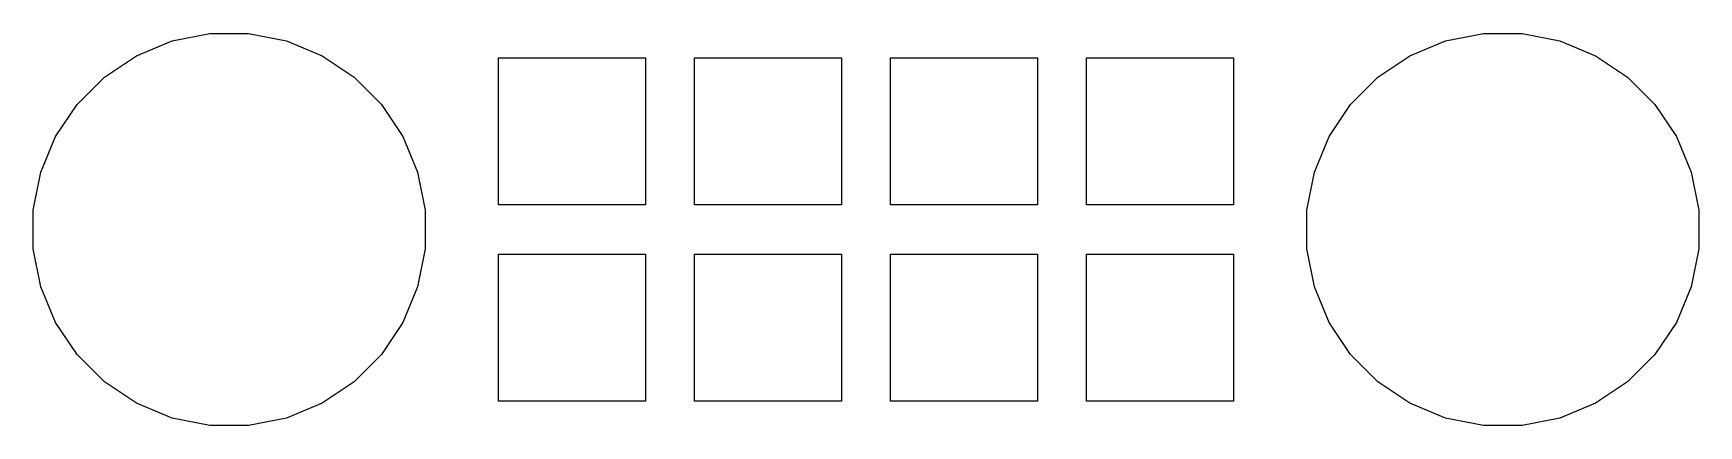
# Model space of a CAD drawing. Extents: x -1.3 to 94.4, y -81.8 to 12.8.
# Drawn here: x 47 to 64, y 7.7 to 11.7 of the extents above; entities that cross this region are included whole.
import ezdxf

# ---------------------------------------------------------------- set-up
doc = ezdxf.new("R2010")
doc.units = 0
doc.layers.add('BLACK', color=7, linetype='CONTINUOUS')

msp = doc.modelspace()

# ---------------------------------------------------------------- linework, layer by layer
at = {"layer": 'BLACK', "linetype": 'CONTINUOUS'}
for p, q in [((48.0527, 11.4723), (48.4167, 11.623)), ((48.4167, 11.623), (48.8031, 11.6999)), ((48.8031, 11.6999), (49.1971, 11.6999)), ((49.1971, 11.6999), (49.5835, 11.623)), ((49.5835, 11.623), (49.9474, 11.4723)), ((61.0527, 11.4723), (61.4167, 11.6231)), ((61.4167, 11.6231), (61.8031, 11.6999)), ((61.8031, 11.6999), (62.1971, 11.6999)), ((62.1971, 11.6999), (62.5834, 11.6231)), ((62.5834, 11.6231), (62.9474, 11.4723)), ((47.7252, 11.2534), (48.0527, 11.4723)), ((49.9474, 11.4723), (50.275, 11.2534)), ((51.7499, 9.94996), (51.7499, 11.45)), ((51.7499, 11.45), (53.2499, 11.45)), ((53.2499, 11.45), (53.2499, 9.94996)), ((53.75, 9.94993), (53.75, 11.4499)), ((53.75, 11.4499), (55.25, 11.4499)), ((55.25, 11.4499), (55.25, 9.94993)), ((55.7501, 9.95005), (55.7501, 11.45)), ((55.7501, 11.45), (57.2501, 11.45)), ((57.2501, 11.45), (57.2501, 9.95005)), ((57.75, 9.94994), (57.75, 11.4499)), ((57.75, 11.4499), (59.25, 11.4499)), ((59.25, 11.4499), (59.25, 9.94994)), ((60.7251, 11.2534), (61.0527, 11.4723)), ((62.9474, 11.4723), (63.275, 11.2534)), ((47.4466, 10.9748), (47.7252, 11.2534)), ((50.275, 11.2534), (50.5536, 10.9748)), ((60.4466, 10.9748), (60.7251, 11.2534)), ((63.275, 11.2534), (63.5536, 10.9748)), ((47.2277, 10.6472), (47.4466, 10.9748)), ((50.5536, 10.9748), (50.7725, 10.6472)), ((60.2277, 10.6473), (60.4466, 10.9748)), ((63.5536, 10.9748), (63.7724, 10.6473)), ((47.0769, 10.2833), (47.2277, 10.6472)), ((50.7725, 10.6472), (50.9232, 10.2833)), ((60.0769, 10.2833), (60.2277, 10.6473)), ((63.7724, 10.6473), (63.9232, 10.2833)), ((47.0001, 9.89687), (47.0769, 10.2833)), ((50.9232, 10.2833), (51.0001, 9.89687)), ((60.0001, 9.8969), (60.0769, 10.2833)), ((63.9232, 10.2833), (64.0001, 9.8969)), ((47.0001, 9.50291), (47.0001, 9.89687)), ((51.0001, 9.89687), (51.0001, 9.50291)), ((53.2499, 9.94996), (51.7499, 9.94996)), ((55.25, 9.94993), (53.75, 9.94993)), ((57.2501, 9.95005), (55.7501, 9.95005)), ((59.25, 9.94994), (57.75, 9.94994)), ((60.0001, 9.50294), (60.0001, 9.8969)), ((64.0001, 9.8969), (64.0001, 9.50294)), ((47.0769, 9.11651), (47.0001, 9.50291)), ((51.0001, 9.50291), (50.9232, 9.11651)), ((51.75, 7.95), (51.75, 9.45)), ((51.75, 9.45), (53.25, 9.45)), ((53.25, 9.45), (53.25, 7.95)), ((53.75, 7.95006), (53.75, 9.45006)), ((53.75, 9.45006), (55.25, 9.45006)), ((55.25, 9.45006), (55.25, 7.95006)), ((55.75, 7.95004), (55.75, 9.45004)), ((55.75, 9.45004), (57.25, 9.45004)), ((57.25, 9.45004), (57.25, 7.95004)), ((57.75, 7.95008), (57.75, 9.45008)), ((57.75, 9.45008), (59.25, 9.45008)), ((59.25, 9.45008), (59.25, 7.95008)), ((60.0769, 9.11654), (60.0001, 9.50294)), ((64.0001, 9.50294), (63.9232, 9.11654)), ((47.2277, 8.75253), (47.0769, 9.11651)), ((50.9232, 9.11651), (50.7725, 8.75253)), ((60.2277, 8.75256), (60.0769, 9.11654)), ((63.9232, 9.11654), (63.7724, 8.75256)), ((47.4466, 8.42496), (47.2277, 8.75253)), ((50.7725, 8.75253), (50.5536, 8.42496)), ((60.4466, 8.42499), (60.2277, 8.75256)), ((63.7724, 8.75256), (63.5536, 8.42499)), ((47.7252, 8.14639), (47.4466, 8.42496)), ((50.5536, 8.42496), (50.275, 8.14639)), ((60.7251, 8.14642), (60.4466, 8.42499)), ((63.5536, 8.42499), (63.275, 8.14642)), ((48.0527, 7.92751), (47.7252, 8.14639)), ((50.275, 8.14639), (49.9474, 7.92751)), ((61.0527, 7.92754), (60.7251, 8.14642)), ((63.275, 8.14642), (62.9474, 7.92754)), ((48.4167, 7.77675), (48.0527, 7.92751)), ((49.9474, 7.92751), (49.5835, 7.77675)), ((53.25, 7.95), (51.75, 7.95)), ((55.25, 7.95006), (53.75, 7.95006)), ((57.25, 7.95004), (55.75, 7.95004)), ((59.25, 7.95008), (57.75, 7.95008)), ((61.4167, 7.77678), (61.0527, 7.92754)), ((62.9474, 7.92754), (62.5834, 7.77678)), ((48.8031, 7.69989), (48.4167, 7.77675)), ((49.1971, 7.69989), (48.8031, 7.69989)), ((49.5835, 7.77675), (49.1971, 7.69989)), ((61.8031, 7.69992), (61.4167, 7.77678)), ((62.1971, 7.69992), (61.8031, 7.69992)), ((62.5834, 7.77678), (62.1971, 7.69992))]:
    msp.add_line(p, q, dxfattribs=at)

doc.saveas('drawing.dxf')
